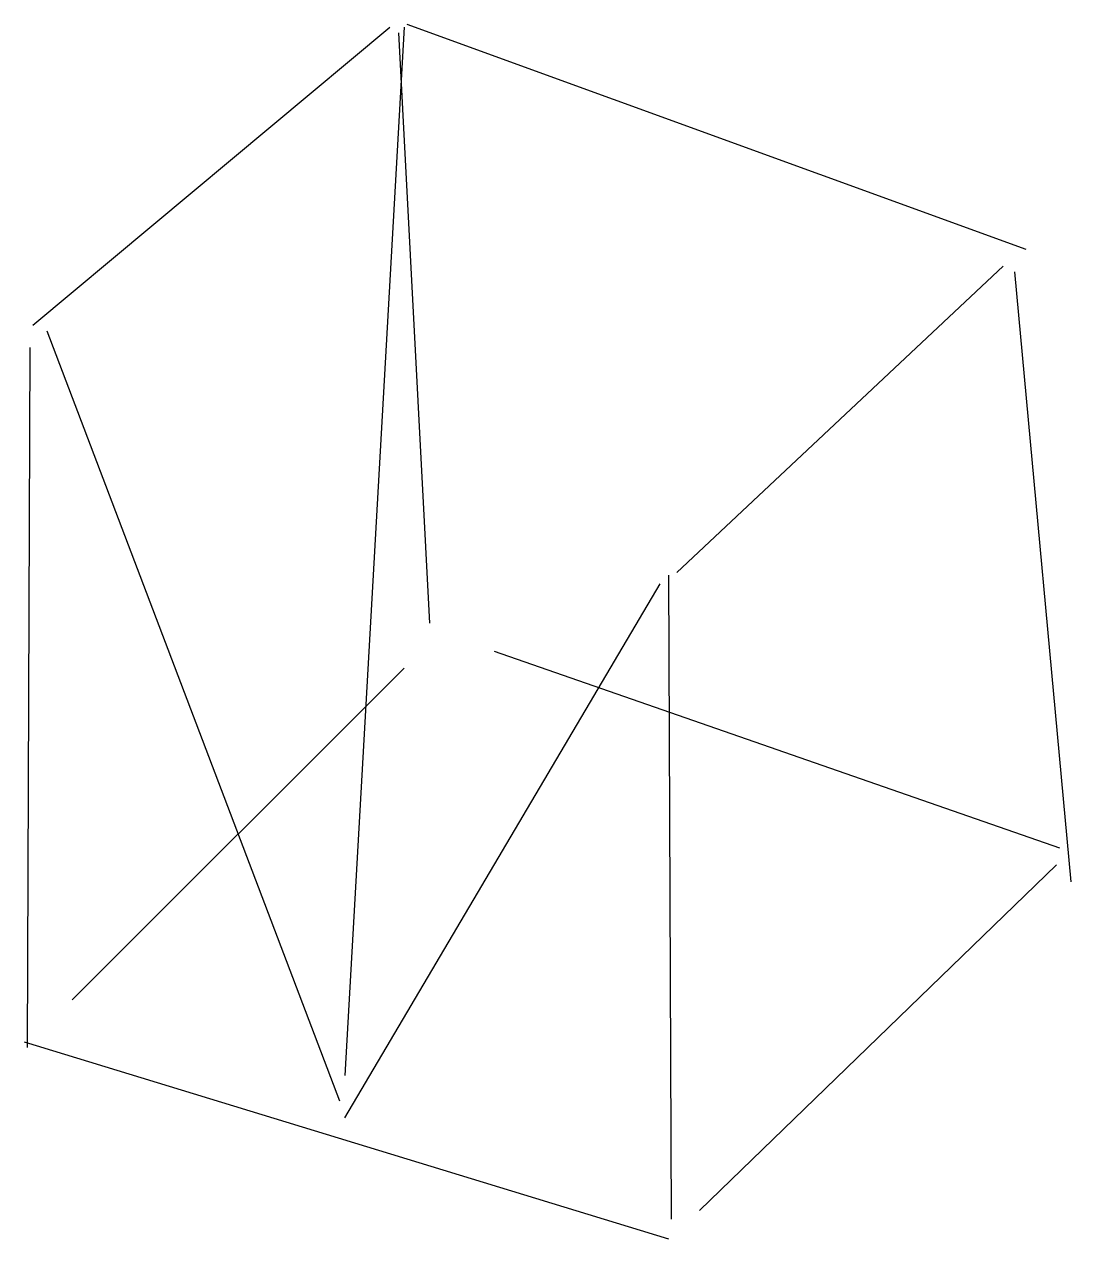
# Model space of a CAD drawing. Header units: metres. Extents: x -81 to 85, y -115 to 78.
import ezdxf

# ---------------------------------------------------------------- set-up
doc = ezdxf.new("R2010")
doc.units = ezdxf.units.M

msp = doc.modelspace()

# ---------------------------------------------------------------- linework, layer by layer
at = {"color": 0, "linetype": 'CONTINUOUS'}
for p, q in [((-79.818218, 30.40694), (-23.028785, 77.805994)), ((-20.792981, 77.805994), (-30.18336, -88.985016)), ((-20.34582, 78.253155), (78.029574, 42.480284)), ((-21.687303, 76.911672), (-16.768533, -16.992114)), ((22.581625, -8.943218), (74.452287, 39.797319)), ((76.240931, 38.902997), (85.184148, -58.130915)), ((-77.582413, 29.512618), (-31.077681, -93.009464)), ((-80.265379, 26.829653), (-80.712539, -84.513407)), ((21.240142, -9.390379), (21.687303, -111.790221)), ((-30.18336, -95.692429), (19.898659, -10.731861)), ((-6.483833, -21.463722), (83.395505, -52.764984)), ((-73.557965, -76.911672), (-20.792981, -24.146688)), ((26.158912, -110.448738), (82.948344, -55.44795)), ((-81.1597, -83.619085), (21.240142, -114.920347))]:
    msp.add_line(p, q, dxfattribs=at)

doc.saveas('drawing.dxf')
